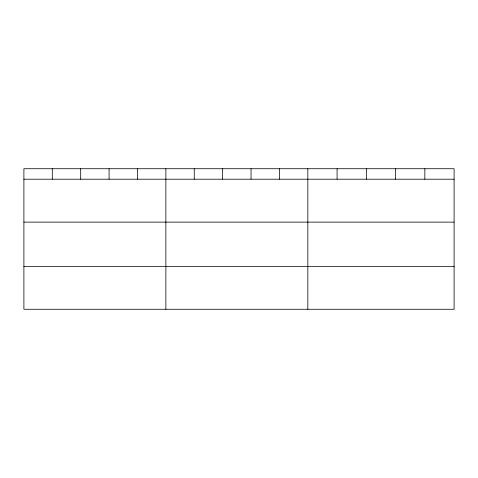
<?xml version="1.0" encoding="UTF-8"?>
<svg xmlns="http://www.w3.org/2000/svg" width="478" height="478" viewBox="0 0 478 478"><rect width="100%" height="100%" fill="white"/><g stroke="black" fill="none" stroke-linecap="round" stroke-linejoin="round"><path stroke-width="0.72" d="M454.1 222.127L454.1 168.728L23.9 168.728L23.9 309.272L454.1 309.272L454.1 222.127L23.9 222.127M23.9 179.202L454.1 179.202M23.9 266.348L454.1 266.348M424.846 168.728L424.846 179.202M395.593 168.728L395.593 179.202M366.339 168.728L366.339 179.202M337.086 168.728L337.086 179.202M307.832 168.728L307.832 309.272M279.439 168.728L279.439 179.202M251.046 168.728L251.046 179.202M222.652 168.728L222.652 179.202M194.259 168.728L194.259 179.202M165.866 168.728L165.866 309.272M137.473 168.728L137.473 179.202M109.08 168.728L109.08 179.202M80.686 168.728L80.686 179.202M52.293 168.728L52.293 179.202"/></g></svg>
